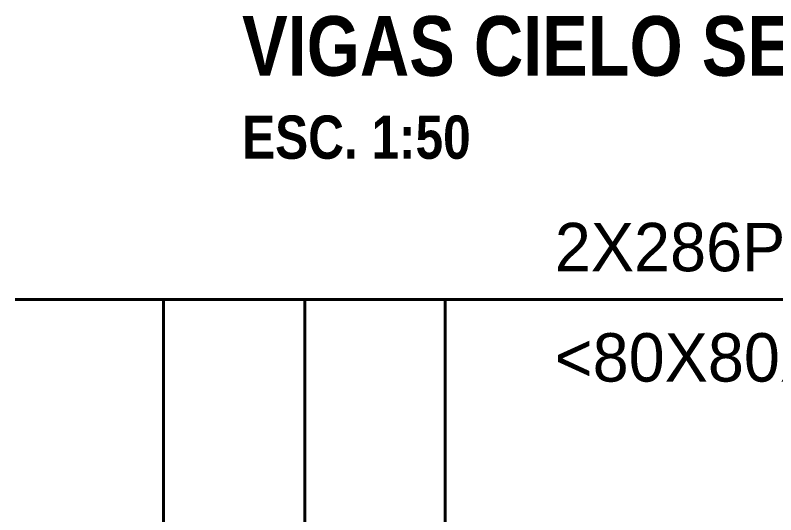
# Model space of a CAD drawing. Header units: millimetres. Extents: x 16 to 499, y 22 to 82.
# Drawn here: x 170.42 to 183.6, y 38.56 to 47.23 of the extents above; entities that cross this region are included whole.
import ezdxf

# ---------------------------------------------------------------- set-up
doc = ezdxf.new("R2010")
doc.units = ezdxf.units.MM
doc.layers.add('Alcantarillado', color=210, linetype='Continuous')
doc.styles.add('1', font='romans.shx', dxfattribs={"height": 40})

msp = doc.modelspace()

# ---------------------------------------------------------------- linework, layer by layer
at = {"layer": 'Alcantarillado', "color": 3, "lineweight": 40}
for p, q in [((170.415, 42.302), (195.164, 42.302)), ((172.987, 35.166), (172.987, 42.302)), ((175.435, 36.587), (175.435, 42.302)), ((177.87, 37.978), (177.87, 42.302))]:
    msp.add_line(p, q, dxfattribs=at)

# ---------------------------------------------------------------- texts
at = {"color": 251, "insert": (171.052, 47.216), "char_height": 1.0348, "width": 35.82462, "attachment_point": 1, "style": '1'}
msp.add_mtext('{\\fSwis721 Cn BT|b1|i0|c0|p34;          \\C4;VIGAS CIELO SEGUNDO NIVEL\\P          \\H0.72478x;ESC. 1:50}', dxfattribs=at)
at = {"layer": 'Alcantarillado', "color": 2, "lineweight": 40, "char_height": 0.83949, "width": 25.76723, "attachment_point": 1}
for s, insert in [('\\A1;2X286PL16(METALCON)', (179.77, 43.629)), ('\\A1;<80X80X3 (A37-24ES)', (179.77, 41.715))]:
    msp.add_mtext(s, dxfattribs=dict(at, insert=insert))

doc.saveas('drawing.dxf')
